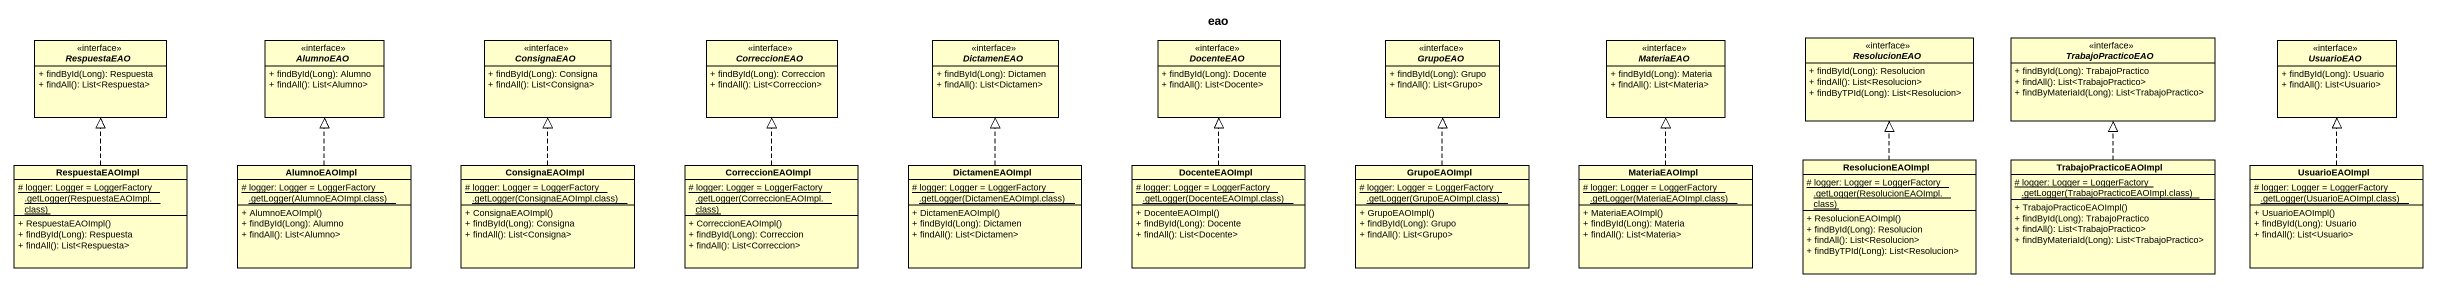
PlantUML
@startuml
title eao
hide circle
hide empty members
skinparam classAttributeIconSize 0
interface RespuestaEAO <<interface>> {
  + findById(Long): Respuesta
  + findAll(): List<Respuesta>
}
interface AlumnoEAO <<interface>> {
  + findById(Long): Alumno
  + findAll(): List<Alumno>
}
interface ConsignaEAO <<interface>> {
  + findById(Long): Consigna
  + findAll(): List<Consigna>
}
interface CorreccionEAO <<interface>> {
  + findById(Long): Correccion
  + findAll(): List<Correccion>
}
interface DictamenEAO <<interface>> {
  + findById(Long): Dictamen
  + findAll(): List<Dictamen>
}
interface DocenteEAO <<interface>> {
  + findById(Long): Docente
  + findAll(): List<Docente>
}
interface GrupoEAO <<interface>> {
  + findById(Long): Grupo
  + findAll(): List<Grupo>
}
interface MateriaEAO <<interface>> {
  + findById(Long): Materia
  + findAll(): List<Materia>
}
interface ResolucionEAO <<interface>> {
  + findById(Long): Resolucion
  + findAll(): List<Resolucion>
  + findByTPId(Long): List<Resolucion>
}
interface TrabajoPracticoEAO <<interface>> {
  + findById(Long): TrabajoPractico
  + findAll(): List<TrabajoPractico>
  + findByMateriaId(Long): List<TrabajoPractico>
}
interface UsuarioEAO <<interface>> {
  + findById(Long): Usuario
  + findAll(): List<Usuario>
}
class RespuestaEAOImpl {
  {static} {field} # logger: Logger = LoggerFactory .getLogger(RespuestaEAOImpl.class)
  + RespuestaEAOImpl()
  + findById(Long): Respuesta
  + findAll(): List<Respuesta>
}
class AlumnoEAOImpl {
  {static} {field} # logger: Logger = LoggerFactory .getLogger(AlumnoEAOImpl.class)
  + AlumnoEAOImpl()
  + findById(Long): Alumno
  + findAll(): List<Alumno>
}
class ConsignaEAOImpl {
  {static} {field} # logger: Logger = LoggerFactory .getLogger(ConsignaEAOImpl.class)
  + ConsignaEAOImpl()
  + findById(Long): Consigna
  + findAll(): List<Consigna>
}
class CorreccionEAOImpl {
  {static} {field} # logger: Logger = LoggerFactory .getLogger(CorreccionEAOImpl.class)
  + CorreccionEAOImpl()
  + findById(Long): Correccion
  + findAll(): List<Correccion>
}
class DictamenEAOImpl {
  {static} {field} # logger: Logger = LoggerFactory .getLogger(DictamenEAOImpl.class)
  + DictamenEAOImpl()
  + findById(Long): Dictamen
  + findAll(): List<Dictamen>
}
class DocenteEAOImpl {
  {static} {field} # logger: Logger = LoggerFactory .getLogger(DocenteEAOImpl.class)
  + DocenteEAOImpl()
  + findById(Long): Docente
  + findAll(): List<Docente>
}
class GrupoEAOImpl {
  {static} {field} # logger: Logger = LoggerFactory .getLogger(GrupoEAOImpl.class)
  + GrupoEAOImpl()
  + findById(Long): Grupo
  + findAll(): List<Grupo>
}
class MateriaEAOImpl {
  {static} {field} # logger: Logger = LoggerFactory .getLogger(MateriaEAOImpl.class)
  + MateriaEAOImpl()
  + findById(Long): Materia
  + findAll(): List<Materia>
}
class ResolucionEAOImpl {
  {static} {field} # logger: Logger = LoggerFactory .getLogger(ResolucionEAOImpl.class)
  + ResolucionEAOImpl()
  + findById(Long): Resolucion
  + findAll(): List<Resolucion>
  + findByTPId(Long): List<Resolucion>
}
class TrabajoPracticoEAOImpl {
  {static} {field} # logger: Logger = LoggerFactory .getLogger(TrabajoPracticoEAOImpl.class)
  + TrabajoPracticoEAOImpl()
  + findById(Long): TrabajoPractico
  + findAll(): List<TrabajoPractico>
  + findByMateriaId(Long): List<TrabajoPractico>
}
class UsuarioEAOImpl {
  {static} {field} # logger: Logger = LoggerFactory .getLogger(UsuarioEAOImpl.class)
  + UsuarioEAOImpl()
  + findById(Long): Usuario
  + findAll(): List<Usuario>
}
RespuestaEAOImpl .up.|> RespuestaEAO
AlumnoEAOImpl .up.|> AlumnoEAO
ConsignaEAOImpl .up.|> ConsignaEAO
CorreccionEAOImpl .up.|> CorreccionEAO
DictamenEAOImpl .up.|> DictamenEAO
DocenteEAOImpl .up.|> DocenteEAO
GrupoEAOImpl .up.|> GrupoEAO
MateriaEAOImpl .up.|> MateriaEAO
ResolucionEAOImpl .up.|> ResolucionEAO
TrabajoPracticoEAOImpl .up.|> TrabajoPracticoEAO
UsuarioEAOImpl .up.|> UsuarioEAO
@enduml
